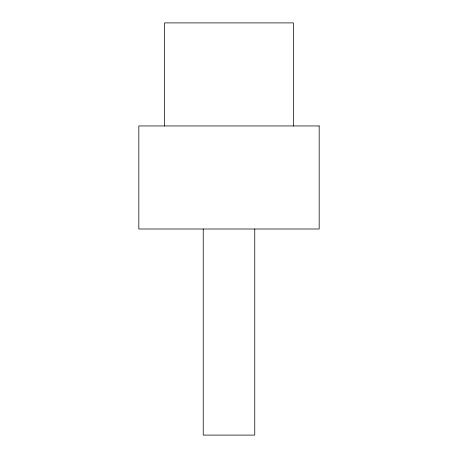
<?xml version="1.0" encoding="UTF-8"?>
<svg xmlns="http://www.w3.org/2000/svg" width="458" height="458" viewBox="0 0 458 458"><rect width="100%" height="100%" fill="white"/><g stroke="black" fill="none" stroke-linecap="round" stroke-linejoin="round"><path stroke-width="0.69" d="M293.406 125.95L293.406 22.9L164.594 22.9L164.594 125.95M254.763 229L254.763 435.1L203.238 435.1L203.238 229M319.169 125.95L138.831 125.95L138.831 229L319.169 229L319.169 125.95"/></g></svg>
